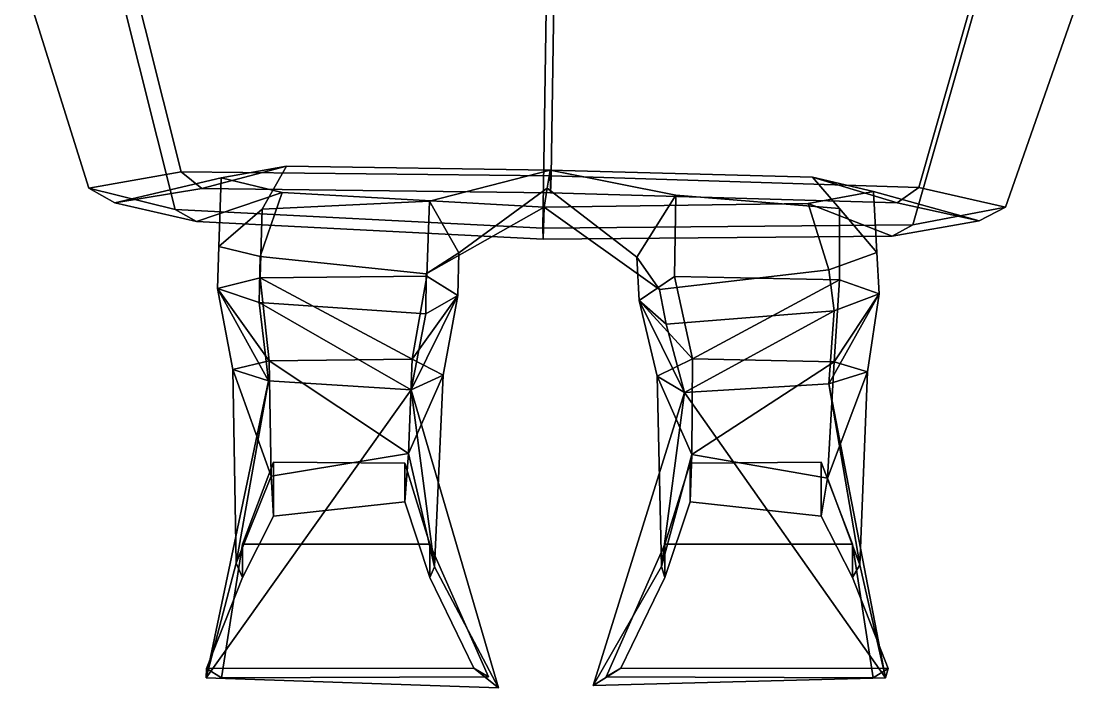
# Model space of a CAD drawing. Extents: x -147 to 165, y -156 to 341.
# Drawn here: x -134.2 to 132, y -155.6 to 12.2 of the extents above; entities that cross this region are included whole.
import ezdxf

# ---------------------------------------------------------------- set-up
doc = ezdxf.new("R2010")
doc.units = 0

msp = doc.modelspace()

# ---------------------------------------------------------------- linework, layer by layer
for points in [[(-107.626534, 28.507523, 84.805298), (-134.246658, 24.521759, 1.473818), (-117.258469, -29.787178, -1.455181), (-94.01796, -25.73082, 81.912857)], [(-0.96385, -26.743774, 114.921074), (-0.107467, 28.155548, 117.706024), (-107.626534, 28.507523, 84.805298), (-94.01796, -25.73082, 81.912857)], [(-0.96385, -26.743774, 114.921074), (91.54071, -29.606522, 79.90535), (106.832008, 24.028198, 82.485123), (-0.107467, 28.155548, 117.706024)], [(-117.258469, -29.787178, -1.455181), (-134.246658, 24.521759, 1.473818), (-109.109169, 19.051025, -89.854179), (-95.500595, -35.187317, -92.746613)], [(106.832008, 24.028198, 82.485123), (91.54071, -29.606522, 79.90535), (113.36171, -34.604065, -3.950203), (132.032623, 18.960068, -1.406991)], [(-95.500595, -35.187317, -92.746613), (-109.109169, 19.051025, -89.854179), (-2.167563, 15.016785, -125.071327), (-3.02471, -39.888306, -127.855598)], [(113.36171, -34.604065, -3.950203), (90.058075, -39.063019, -94.754128), (105.349373, 14.571701, -92.174347), (132.032623, 18.960068, -1.406991)], [(90.058075, -39.063019, -94.754128), (-3.02471, -39.888306, -127.855598), (-2.167563, 15.016785, -125.071327), (105.349373, 14.571701, -92.174347)], [(-94.01796, -25.73082, 81.912857), (-117.258469, -29.787178, -1.455181), (-110.683846, -33.484955, -1.707468), (-88.840813, -29.856644, 73.257339)], [(-88.840813, -29.856644, 73.257339), (-110.683846, -33.484955, -1.707468), (-83.93103, -27.196732, -1.648521), (-67.54847, -24.294342, 57.91053)], [(-0.96385, -26.743774, 114.921074), (-94.01796, -25.73082, 81.912857), (-88.840813, -29.856644, 73.257339), (-1.124575, -31.002251, 102.403114)], [(-1.124575, -31.002251, 102.403114), (-88.840813, -29.856644, 73.257339), (-67.54847, -24.294342, 57.91053), (-1.196417, -25.2425, 81.601341)], [(-67.54847, -24.294342, 57.91053), (-83.93103, -27.196732, -1.648521), (-84.557495, -44.450401, -1.852674), (-73.644203, -35.108925, 37.813576)], [(-1.196417, -25.2425, 81.601341), (-67.54847, -24.294342, 57.91053), (-73.644203, -35.108925, 37.813576), (-31.561371, -33.042847, 59.71796)], [(-1.914204, -29.820679, -2.956599), (-1.196417, -25.2425, 81.601341), (-31.561371, -33.042847, 59.71796), (-24.129425, -46.086258, -2.244257)], [(20.612442, -47.176117, -1.548308), (30.437845, -31.549797, 59.691017), (-1.196417, -25.2425, 81.601341), (-1.914204, -29.820679, -2.956599)], [(-1.196417, -25.2425, 81.601341), (30.437845, -31.549797, 59.691017), (71.618736, -34.906769, 35.964195), (64.768288, -27.057999, 56.479027)], [(-1.124575, -31.002251, 102.403114), (-1.196417, -25.2425, 81.601341), (64.768288, -27.057999, 56.479027), (86.109604, -33.510773, 71.364601)], [(-110.683846, -33.484955, -1.707468), (-90.152878, -38.22522, -81.308563), (-68.585243, -30.907043, -64.224655), (-83.93103, -27.196732, -1.648521)], [(-83.93103, -27.196732, -1.648521), (-68.585243, -30.907043, -64.224655), (-74.149933, -47.000679, -44.555191), (-84.557495, -44.450401, -1.852674)], [(-0.96385, -26.743774, 114.921074), (-1.124575, -31.002251, 102.403114), (86.109604, -33.510773, 71.364601), (91.54071, -29.606522, 79.90535)], [(64.768288, -27.057999, 56.479027), (71.618736, -34.906769, 35.964195), (80.983879, -46.022644, -3.895242), (80.136772, -30.623558, -3.42353)], [(86.109604, -33.510773, 71.364601), (64.768288, -27.057999, 56.479027), (80.136772, -30.623558, -3.42353), (106.676041, -38.024872, -4.05903)], [(-117.258469, -29.787178, -1.455181), (-95.500595, -35.187317, -92.746613), (-90.152878, -38.22522, -81.308563), (-110.683846, -33.484955, -1.707468)], [(-90.152878, -38.22522, -81.308563), (-2.948345, -42.634583, -112.443497), (-2.660756, -34.582314, -90.903069), (-68.585243, -30.907043, -64.224655)], [(-68.585243, -30.907043, -64.224655), (-2.660756, -34.582314, -90.903069), (-32.339417, -51.337852, -67.00322), (-74.149933, -47.000679, -44.555191)], [(-2.660756, -34.582314, -90.903069), (-1.914204, -29.820679, -2.956599), (-24.129425, -46.086258, -2.244257), (-32.339417, -51.337852, -67.00322)], [(20.612442, -47.176117, -1.548308), (-1.914204, -29.820679, -2.956599), (-2.660756, -34.582314, -90.903069), (26.286558, -55.307846, -66.581421)], [(30.094425, -52.002548, 24.696049), (30.437845, -31.549797, 59.691017), (20.612442, -47.176117, -1.548308), (21.175041, -58.121323, -1.493185)], [(30.094425, -52.002548, 24.696049), (71.620705, -52.888275, 13.279949), (71.618736, -34.906769, 35.964195), (30.437845, -31.549797, 59.691017)], [(80.136772, -30.623558, -3.42353), (80.983879, -46.022644, -3.895242), (68.920403, -50.349487, -46.112885), (63.731518, -33.6707, -65.656151)], [(106.676041, -38.024872, -4.05903), (80.136772, -30.623558, -3.42353), (63.731518, -33.6707, -65.656151), (84.797539, -41.879356, -83.201309)], [(91.54071, -29.606522, 79.90535), (86.109604, -33.510773, 71.364601), (106.676041, -38.024872, -4.05903), (113.36171, -34.604065, -3.950203)], [(-32.174606, -51.972595, 23.859169), (-31.561371, -33.042847, 59.71796), (-73.644203, -35.108925, 37.813576), (-74.170998, -52.414078, 14.535112)], [(-32.174606, -51.972595, 23.859169), (-24.424412, -56.855072, -2.849307), (-24.129425, -46.086258, -2.244257), (-31.561371, -33.042847, 59.71796)], [(84.797539, -41.879356, -83.201309), (63.731518, -33.6707, -65.656151), (-2.660756, -34.582314, -90.903069), (-2.948345, -42.634583, -112.443497)], [(63.731518, -33.6707, -65.656151), (68.920403, -50.349487, -46.112885), (26.286558, -55.307846, -66.581421), (-2.660756, -34.582314, -90.903069)], [(113.36171, -34.604065, -3.950203), (106.676041, -38.024872, -4.05903), (84.797539, -41.879356, -83.201309), (90.058075, -39.063019, -94.754128)], [(-95.500595, -35.187317, -92.746613), (-3.02471, -39.888306, -127.855598), (-2.948345, -42.634583, -112.443497), (-90.152878, -38.22522, -81.308563)], [(-74.170998, -52.414078, 14.535112), (-73.644203, -35.108925, 37.813576), (-84.557495, -44.450401, -1.852674), (-84.850525, -55.094673, -2.545136)], [(71.620705, -52.888275, 13.279949), (81.530853, -56.363922, -4.263398), (80.983879, -46.022644, -3.895242), (71.618736, -34.906769, 35.964195)], [(90.058075, -39.063019, -94.754128), (84.797539, -41.879356, -83.201309), (-2.948345, -42.634583, -112.443497), (-3.02471, -39.888306, -127.855598)], [(-84.850525, -55.094673, -2.545136), (-84.557495, -44.450401, -1.852674), (-74.149933, -47.000679, -44.555191), (-74.36071, -58.592682, -20.881329)], [(-74.36071, -58.592682, -20.881329), (-74.149933, -47.000679, -44.555191), (-32.339417, -51.337852, -67.00322), (-32.466476, -61.478149, -30.627661)], [(-24.424412, -56.855072, -2.849307), (-32.466476, -61.478149, -30.627661), (-32.339417, -51.337852, -67.00322), (-24.129425, -46.086258, -2.244257)], [(21.175041, -58.121323, -1.493185), (20.612442, -47.176117, -1.548308), (26.286558, -55.307846, -66.581421), (27.978765, -64.034798, -29.5504)], [(81.530853, -56.363922, -4.263398), (70.245529, -60.709236, -21.980244), (68.920403, -50.349487, -46.112885), (80.983879, -46.022644, -3.895242)], [(70.245529, -60.709236, -21.980244), (27.978765, -64.034798, -29.5504), (26.286558, -55.307846, -66.581421), (68.920403, -50.349487, -46.112885)], [(-71.870049, -73.299675, 29.699806), (-74.170998, -52.414078, 14.535112), (-84.850525, -55.094673, -2.545136)], [(-35.867397, -72.876541, 38.258034), (-32.174606, -51.972595, 23.859169), (-74.170998, -52.414078, 14.535112)], [(-35.867397, -72.876541, 38.258034), (-74.170998, -52.414078, 14.535112), (-71.870049, -73.299675, 29.699806)], [(-35.867397, -72.876541, 38.258034), (-24.424412, -56.855072, -2.849307), (-32.174606, -51.972595, 23.859169)], [(34.636745, -72.804924, 39.82431), (30.094425, -52.002548, 24.696049), (21.175041, -58.121323, -1.493185)], [(34.636745, -72.804924, 39.82431), (71.620705, -52.888275, 13.279949), (30.094425, -52.002548, 24.696049)], [(34.636745, -72.804924, 39.82431), (70.209167, -73.550522, 29.470259), (71.620705, -52.888275, 13.279949)], [(70.209167, -73.550522, 29.470259), (81.530853, -56.363922, -4.263398), (71.620705, -52.888275, 13.279949)], [(-71.870049, -73.299675, 29.699806), (-84.850525, -55.094673, -2.545136), (-81.024719, -75.490608, 14.035097)], [(-81.024719, -75.490608, 14.035097), (-84.850525, -55.094673, -2.545136), (-72.031082, -78.311829, -2.77729)], [(-72.031082, -78.311829, -2.77729), (-84.850525, -55.094673, -2.545136), (-74.36071, -58.592682, -20.881329)], [(-36.115135, -80.587547, -11.706728), (-32.466476, -61.478149, -30.627661), (-24.424412, -56.855072, -2.849307)], [(-28.080597, -76.854424, 13.761818), (-36.115135, -80.587547, -11.706728), (-24.424412, -56.855072, -2.849307)], [(-35.867397, -72.876541, 38.258034), (-28.080597, -76.854424, 13.761818), (-24.424412, -56.855072, -2.849307)], [(34.636745, -72.804924, 39.82431), (21.175041, -58.121323, -1.493185), (25.75683, -77.102783, 15.790691)], [(32.634735, -81.25634, -10.012283), (21.175041, -58.121323, -1.493185), (27.978765, -64.034798, -29.5504)], [(25.75683, -77.102783, 15.790691), (21.175041, -58.121323, -1.493185), (32.634735, -81.25634, -10.012283)], [(68.90786, -79.043945, -2.923527), (70.245529, -60.709236, -21.980244), (81.530853, -56.363922, -4.263398)], [(78.647171, -76.022972, 13.386894), (68.90786, -79.043945, -2.923527), (81.530853, -56.363922, -4.263398)], [(70.209167, -73.550522, 29.470259), (78.647171, -76.022972, 13.386894), (81.530853, -56.363922, -4.263398)], [(-72.031082, -78.311829, -2.77729), (-74.36071, -58.592682, -20.881329), (-36.115135, -80.587547, -11.706728)], [(-36.115135, -80.587547, -11.706728), (-74.36071, -58.592682, -20.881329), (-32.466476, -61.478149, -30.627661)], [(32.634735, -81.25634, -10.012283), (27.978765, -64.034798, -29.5504), (70.245529, -60.709236, -21.980244)], [(68.90786, -79.043945, -2.923527), (32.634735, -81.25634, -10.012283), (70.245529, -60.709236, -21.980244)], [(-71.328247, -102.293648, 11.889567), (-71.870049, -73.299675, 29.699806), (-81.024719, -75.490608, 14.035097)], [(-36.853985, -96.57357, 21.560905), (-35.867397, -72.876541, 38.258034), (-71.870049, -73.299675, 29.699806)], [(-71.328247, -102.293648, 11.889567), (-36.853985, -96.57357, 21.560905), (-71.870049, -73.299675, 29.699806)], [(-36.853985, -96.57357, 21.560905), (-28.080597, -76.854424, 13.761818), (-35.867397, -72.876541, 38.258034)], [(34.462914, -96.877785, 22.579168), (34.636745, -72.804924, 39.82431), (25.75683, -77.102783, 15.790691)], [(34.462914, -96.877785, 22.579168), (70.209167, -73.550522, 29.470259), (34.636745, -72.804924, 39.82431)], [(68.544144, -102.765671, 11.477616), (70.209167, -73.550522, 29.470259), (34.462914, -96.877785, 22.579168)], [(68.544144, -102.765671, 11.477616), (78.647171, -76.022972, 13.386894), (70.209167, -73.550522, 29.470259)], [(-80.1521, -124.233627, -5.490799), (-71.328247, -102.293648, 11.889567), (-81.024719, -75.490608, 14.035097)], [(-80.1521, -124.233627, -5.490799), (-81.024719, -75.490608, 14.035097), (-72.031082, -78.311829, -2.77729)], [(-30.269243, -125.119492, -5.700114), (-28.080597, -76.854424, 13.761818), (-36.853985, -96.57357, 21.560905)], [(-30.269243, -125.119492, -5.700114), (-36.115135, -80.587547, -11.706728), (-28.080597, -76.854424, 13.761818)], [(26.837971, -125.037399, -4.704367), (34.462914, -96.877785, 22.579168), (25.75683, -77.102783, 15.790691)], [(26.837971, -125.037399, -4.704367), (25.75683, -77.102783, 15.790691), (32.634735, -81.25634, -10.012283)], [(76.686462, -124.574089, -6.483522), (78.647171, -76.022972, 13.386894), (68.544144, -102.765671, 11.477616)], [(76.686462, -124.574089, -6.483522), (68.90786, -79.043945, -2.923527), (78.647171, -76.022972, 13.386894)], [(-87.693062, -153.018799, -32.541092), (-80.1521, -124.233627, -5.490799), (-72.031082, -78.311829, -2.77729)], [(-87.693062, -153.018799, -32.541092), (-72.031082, -78.311829, -2.77729), (-36.115135, -80.587547, -11.706728)], [(83.182106, -153.095291, -34.125576), (32.634735, -81.25634, -10.012283), (68.90786, -79.043945, -2.923527)], [(83.182106, -153.095291, -34.125576), (68.90786, -79.043945, -2.923527), (76.686462, -124.574089, -6.483522)], [(-14.156503, -155.574753, -34.724522), (-87.693062, -153.018799, -32.541092), (-36.115135, -80.587547, -11.706728)], [(-14.156503, -155.574753, -34.724522), (-36.115135, -80.587547, -11.706728), (-30.269243, -125.119492, -5.700114)], [(9.625592, -155.004639, -33.388809), (26.837971, -125.037399, -4.704367), (32.634735, -81.25634, -10.012283)], [(9.625592, -155.004639, -33.388809), (32.634735, -81.25634, -10.012283), (83.182106, -153.095291, -34.125576)], [(-36.853985, -96.57357, 21.560905), (-71.328247, -102.293648, 11.889567), (-70.777412, -112.334427, 35.947453), (-37.787899, -108.736435, 35.947453)], [(-30.269243, -125.119492, -5.700114), (-36.853985, -96.57357, 21.560905), (-37.787899, -108.736435, 35.947453), (-31.473774, -127.827744, 43.725594)], [(26.837971, -125.037399, -4.704367), (27.673773, -127.827744, 43.725594), (33.987896, -108.736435, 35.947453), (34.462914, -96.877785, 22.579168)], [(34.462914, -96.877785, 22.579168), (33.987896, -108.736435, 35.947453), (66.977409, -112.334427, 35.947453), (68.544144, -102.765671, 11.477616)], [(-31.473774, -119.444244, 102.617195), (-37.787899, -98.998032, 87.801697), (-70.777412, -98.812729, 87.801697), (-78.613716, -119.444244, 102.617195)], [(-78.613716, -119.444244, 102.617195), (-70.777412, -98.812729, 87.801697), (-70.777412, -112.334427, 35.947453), (-78.613716, -127.827744, 43.725594)], [(-37.787899, -98.998032, 87.801697), (-37.787899, -108.736435, 35.947453), (-70.777412, -112.334427, 35.947453), (-70.777412, -98.812729, 87.801697)], [(-31.473774, -119.444244, 102.617195), (-31.473774, -127.827744, 43.725594), (-37.787899, -108.736435, 35.947453), (-37.787899, -98.998032, 87.801697)], [(27.673773, -119.444244, 102.617195), (74.813721, -119.444244, 102.617195), (66.977409, -98.812729, 87.801697), (33.987896, -98.998032, 87.801697)], [(27.673773, -119.444244, 102.617195), (33.987896, -98.998032, 87.801697), (33.987896, -108.736435, 35.947453), (27.673773, -127.827744, 43.725594)], [(33.987896, -98.998032, 87.801697), (66.977409, -98.812729, 87.801697), (66.977409, -112.334427, 35.947453), (33.987896, -108.736435, 35.947453)], [(74.813721, -119.444244, 102.617195), (74.813721, -127.827744, 43.725594), (66.977409, -112.334427, 35.947453), (66.977409, -98.812729, 87.801697)], [(-80.1521, -124.233627, -5.490799), (-78.613716, -127.827744, 43.725594), (-70.777412, -112.334427, 35.947453), (-71.328247, -102.293648, 11.889567)], [(76.686462, -124.574089, -6.483522), (68.544144, -102.765671, 11.477616), (66.977409, -112.334427, 35.947453), (74.813721, -127.827744, 43.725594)], [(-83.890282, -153.02951, 102.617195), (-78.613716, -119.444244, 102.617195), (-78.613716, -127.827744, 43.725594), (-87.594154, -150.723206, 36.317848)], [(-16.70689, -152.844193, 102.617195), (-31.473774, -119.444244, 102.617195), (-78.613716, -119.444244, 102.617195), (-83.890282, -153.02951, 102.617195)], [(-16.70689, -152.844193, 102.617195), (-20.410763, -150.61731, 32.613968), (-31.473774, -127.827744, 43.725594), (-31.473774, -119.444244, 102.617195)], [(12.906889, -152.844193, 102.617195), (80.090286, -153.02951, 102.617195), (74.813721, -119.444244, 102.617195), (27.673773, -119.444244, 102.617195)], [(12.906889, -152.844193, 102.617195), (27.673773, -119.444244, 102.617195), (27.673773, -127.827744, 43.725594), (16.610764, -150.61731, 32.613968)], [(80.090286, -153.02951, 102.617195), (83.794151, -150.723206, 36.317848), (74.813721, -127.827744, 43.725594), (74.813721, -119.444244, 102.617195)], [(-87.693062, -153.018799, -32.541092), (-87.594154, -150.723206, 36.317848), (-78.613716, -127.827744, 43.725594), (-80.1521, -124.233627, -5.490799)], [(-14.156503, -155.574753, -34.724522), (-30.269243, -125.119492, -5.700114), (-31.473774, -127.827744, 43.725594), (-20.410763, -150.61731, 32.613968)], [(9.625592, -155.004639, -33.388809), (16.610764, -150.61731, 32.613968), (27.673773, -127.827744, 43.725594), (26.837971, -125.037399, -4.704367)], [(83.182106, -153.095291, -34.125576), (76.686462, -124.574089, -6.483522), (74.813721, -127.827744, 43.725594), (83.794151, -150.723206, 36.317848)], [(-87.693062, -153.018799, -32.541092), (-14.156503, -155.574753, -34.724522), (-20.410763, -150.61731, 32.613968), (-87.594154, -150.723206, 36.317848)], [(-83.890282, -153.02951, 102.617195), (-87.594154, -150.723206, 36.317848), (-20.410763, -150.61731, 32.613968), (-16.70689, -152.844193, 102.617195)], [(83.182106, -153.095291, -34.125576), (83.794151, -150.723206, 36.317848), (16.610764, -150.61731, 32.613968), (9.625592, -155.004639, -33.388809)], [(80.090286, -153.02951, 102.617195), (12.906889, -152.844193, 102.617195), (16.610764, -150.61731, 32.613968), (83.794151, -150.723206, 36.317848)]]:
    msp.add_3dface(points)

doc.saveas('drawing.dxf')
